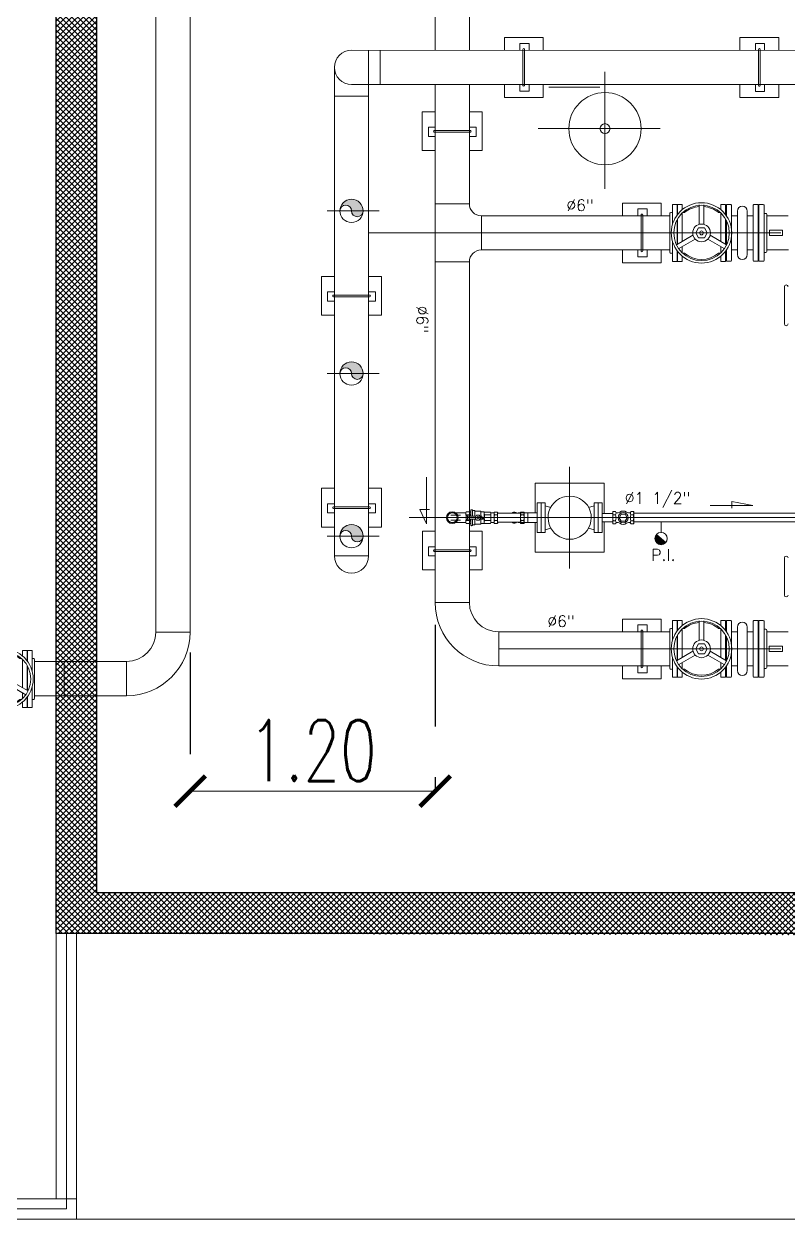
# Model space of a CAD drawing. Header units: millimetres. Extents: x 2828 to 3406, y 849 to 1266.
# Drawn here: x 2991.33 to 2995.09, y 1109.82 to 1115.7 of the extents above; entities that cross this region are included whole.
import ezdxf

# ---------------------------------------------------------------- set-up
doc = ezdxf.new("R2010")
doc.units = ezdxf.units.MM
doc.header["$PDMODE"] = 34
doc.header["$PDSIZE"] = -10
doc.linetypes.add('DASHDOT', pattern=[1, 0.5, -0.25, 0, -0.25])
doc.linetypes.add('DASHED2', pattern=[0.375, 0.25, -0.125])
doc.layers.get('DEFPOINTS').update_dxf_attribs({"lineweight": 5})
for name, color, linetype, lineweight in [('0.05', 64, 'Continuous', 5), ('0.10', 161, 'Continuous', 9), ('0.20', 4, 'Continuous', 15), ('0.30', 1, 'Continuous', 25), ('arq cotas', 152, 'Continuous', 13)]:
    doc.layers.add(name, color=color, linetype=linetype, lineweight=lineweight)
doc.layers.add('sombrado muro nuevo', color=7, linetype='Continuous', lineweight=5, true_color=0x757575)
doc.styles.add('250-cts', font='romans.shx', dxfattribs={"width": 0.7, "height": 0.25})
doc.styles.add('ROMANS', font='romans.shx')
doc.dimstyles.new('250', dxfattribs={"dimtxt": 0.3, "dimasz": 0.15, "dimexe": 0, "dimexo": 0.1, "dimgap": 0.05, "dimtad": 1, "dimzin": 0, "dimdsep": 46, "dimtxsty": '250-cts', "dimblk": 'ARCHTICK', "dimcen": 0.02, "dimclrd": 256, "dimclre": 256, "dimclrt": 256, "dimazin": 0, "dimtfac": 1, "dimtofl": 0, "dimtmove": 1, "dimatfit": 0, "dimldrblk": 'OPEN90', "dimfxl": 1, "dimtolj": 1, "dimtzin": 0, "dimlwd": -1, "dimarcsym": 0})

# ---------------------------------------------------------------- blocks, each defined once
blk = doc.blocks.new('A$C66427A23')
for p, q in [((0.1683, 0), (-0.0003, 0)), ((0.3126, -0.1442), (0.3126, -0.3126))]:
    blk.add_line(p, q)
for radius in [0.3126, 0.1442]:
    blk.add_arc((0.3126, 0), radius, 180, 270)
blk = doc.blocks.new('_ARCHTICK')
at = {"color": 0, "linetype": 'ByBlock', "const_width": 0.15}
blk.add_lwpolyline([(-0.5, -0.5), (0.5, 0.5)], dxfattribs=at)
blk = doc.blocks.new('*D468')
at = {"layer": 'arq cotas', "linetype": 'DASHDOT', "lineweight": -2, "transparency": 16777216}
for p, q in [((2993.356, 1112.7402), (2993.356, 1111.9217)), ((2992.1515, 1112.604), (2992.1515, 1111.9217))]:
    blk.add_line(p, q, dxfattribs=at)
at = {"layer": 'arq cotas', "transparency": 16777216}
blk.add_line((2993.356, 1111.9217), (2992.1515, 1111.9217), dxfattribs=at)
at = {"layer": 'DEFPOINTS', "color": 0, "transparency": 16777216}
for p in [(2993.356, 1112.8402), (2992.1515, 1112.704), (2992.1515, 1111.9217)]:
    blk.add_point(p, dxfattribs=at)
at = {"layer": 'arq cotas', "transparency": 16777216, "xscale": 0.15, "yscale": 0.15, "zscale": 0.15, "rotation": 180}
blk.add_blockref('_ARCHTICK', (2992.1515, 1111.9217), dxfattribs=at)
at = {"layer": 'arq cotas', "transparency": 16777216, "xscale": 0.15, "yscale": 0.15, "zscale": 0.15}
blk.add_blockref('_ARCHTICK', (2993.356, 1111.9217), dxfattribs=at)
at = {"layer": 'arq cotas', "transparency": 16777216, "insert": (2992.7537, 1112.1217), "char_height": 0.3, "attachment_point": 5, "style": '250-cts'}
blk.add_mtext('\\A1;1.20', dxfattribs=at)
blk = doc.blocks.new('_Open90')
at = {"color": 0, "linetype": 'ByBlock', "lineweight": -2}
for p, q in [((-0.5, 0.5), (0, 0)), ((0, 0), (-1, 0)), ((0, 0), (-0.5, -0.5))]:
    blk.add_line(p, q, dxfattribs=at)
blk = doc.blocks.new('A$C366B42EF')
for p, q in [((-0.6398, -1.2226), (-0.8358, -1.4186)), ((-0.6398, -1.2226), (-0.2863, -1.5761)), ((-0.6704, -1.2531), (-0.3168, -1.6067)), ((-0.2862, -1.576), (-0.4823, -1.7721)), ((0.7961, -2.0394), (0.7961, -1.5937)), ((0.9646, -2.0394), (0.9646, -1.5937)), ((0.7961, -1.6857), (0.9646, -1.6857)), ((0.7404, -2.0517), (0.8398, -2.0517)), ((0.7404, -2.074), (0.7404, -2.0517)), ((0.78, -2.0476), (0.78, -2.0435)), ((0.784, -2.0394), (0.8804, -2.0394)), ((0.8804, -2.0394), (0.9767, -2.0394)), ((0.9209, -2.0517), (1.0203, -2.0517)), ((0.9808, -2.0476), (0.9808, -2.0435)), ((1.0203, -2.074), (1.0203, -2.0517)), ((0.7404, -2.074), (0.7936, -2.074)), ((0.7404, -2.0766), (0.79, -2.0766)), ((0.7404, -2.0766), (0.7404, -2.099)), ((0.7404, -2.099), (0.7667, -2.099)), ((0.7704, -2.0753), (0.7704, -2.074)), ((0.7704, -2.0753), (0.7704, -2.0766)), ((0.78, -2.1024), (0.78, -2.1113)), ((0.7832, -2.099), (0.8127, -2.099)), ((0.8499, -2.1634), (0.803, -2.0823)), ((0.8687, -2.1526), (0.8219, -2.0715)), ((0.8234, -2.074), (0.8804, -2.074)), ((0.8249, -2.0766), (0.8804, -2.0766)), ((0.8378, -2.099), (0.8804, -2.099)), ((0.8804, -2.074), (0.944, -2.074)), ((0.8804, -2.0766), (0.9487, -2.0766)), ((0.8804, -2.099), (0.9775, -2.099)), ((0.9672, -2.074), (1.0203, -2.074)), ((0.9707, -2.0766), (1.0203, -2.0766)), ((0.9808, -2.1031), (0.9808, -2.1114)), ((0.9904, -2.0753), (0.9904, -2.074)), ((0.9904, -2.0753), (0.9904, -2.0766)), ((0.9941, -2.099), (1.0203, -2.099)), ((1.0203, -2.0766), (1.0203, -2.099)), ((0.8499, -2.2256), (0.803, -2.3067)), ((0.9225, -2.1836), (1.0177, -2.1836)), ((0.9225, -2.2054), (1.0177, -2.2054)), ((0.7404, -2.29), (0.7667, -2.29)), ((0.7404, -2.3124), (0.7404, -2.29)), ((0.78, -2.2859), (0.78, -2.2777)), ((0.7832, -2.29), (0.8127, -2.29)), ((0.8687, -2.2365), (0.8219, -2.3176)), ((0.8378, -2.29), (0.9775, -2.29)), ((0.9808, -2.2859), (0.9808, -2.2777)), ((0.9941, -2.29), (1.0203, -2.29)), ((1.0203, -2.3124), (1.0203, -2.29)), ((0.7404, -2.3124), (0.79, -2.3124)), ((0.7404, -2.315), (0.7404, -2.3374)), ((0.7404, -2.315), (0.7936, -2.315)), ((0.7404, -2.3374), (0.8398, -2.3374)), ((0.7704, -2.3137), (0.7704, -2.3124)), ((0.7704, -2.3137), (0.7704, -2.315)), ((0.78, -2.3414), (0.78, -2.3455)), ((0.784, -2.3496), (0.8804, -2.3496)), ((0.8234, -2.315), (0.8804, -2.315)), ((0.8249, -2.3124), (0.8804, -2.3124)), ((0.8804, -2.3124), (0.9487, -2.3124)), ((0.8804, -2.315), (0.944, -2.315)), ((0.8804, -2.3496), (0.9767, -2.3496)), ((0.9209, -2.3374), (1.0203, -2.3374)), ((0.9672, -2.315), (1.0203, -2.315)), ((0.9707, -2.3124), (1.0203, -2.3124)), ((0.9808, -2.3414), (0.9808, -2.3455)), ((0.9904, -2.3137), (0.9904, -2.3124)), ((0.9904, -2.3137), (0.9904, -2.315)), ((1.0203, -2.315), (1.0203, -2.3374)), ((0.7983, -2.4944), (0.9668, -2.4944))]:
    blk.add_line(p, q)
at = {"linetype": 'DASHED2'}
for p, q in [((0.6304, -1.8437), (0.6304, -1.3437)), ((0.6304, -1.3437), (1.1304, -1.3437)), ((1.1304, -1.8437), (1.1304, -1.3437)), ((0.6304, -1.8437), (0.7961, -1.8437)), ((0.9646, -1.8437), (1.1304, -1.8437))]:
    blk.add_line(p, q, dxfattribs=at)
blk.add_lwpolyline([(0.8558, -2.1803), (0.8804, -2.1662), (0.9049, -2.1803), (0.9049, -2.2087), (0.8804, -2.2229), (0.8558, -2.2087)], close=True)
for centre, radius in [((0.8805, -0.0563), 1.9), ((0.8805, -0.0563), 1.85), ((-0.2743, -1.0235), 0.2774), ((0.8804, -2.1945), 0.00966)]:
    blk.add_circle(centre, radius)
for centre, radius, start, end in [((-0.6591, -1.5954), 0.25, 135, 315), ((0.8804, -1.5937), 0.0842, 0, 180), ((0.8804, -2.1945), 0.1485, 90, 270), ((0.7759, -2.0476), 0.00408, 270, 0), ((0.784, -2.0435), 0.00408, 90, 180), ((0.8804, -2.1945), 0.1485, 270, 90), ((0.9767, -2.0435), 0.00408, 0, 90), ((0.9848, -2.0476), 0.00408, 180, 270), ((0.8804, -2.1945), 0.1363, 90, 270), ((0.8804, -2.1945), 0.1303, 140.28858, 219.71142), ((0.8804, -2.1945), 0.1363, 270, 90), ((0.8804, -2.1945), 0.1303, 4.78722, 39.71142), ((0.9848, -2.1031), 0.00408, 171.24162, 180), ((0.8804, -2.1945), 0.0435, 90, 270), ((0.8804, -2.1945), 0.0435, 270, 90), ((0.8804, -2.1945), 0.1303, 320.28858, 355.21278), ((0.7759, -2.2859), 0.00408, 351.24162, 0), ((0.9848, -2.2859), 0.00408, 180, 188.75838), ((0.7759, -2.3414), 0.00408, 0, 90), ((0.784, -2.3455), 0.00408, 180, 270), ((0.9767, -2.3455), 0.00408, 270, 0), ((0.9848, -2.3414), 0.00408, 90, 180)]:
    blk.add_arc(centre, radius, start, end)

msp = doc.modelspace()

# ---------------------------------------------------------------- hatches: boundary and pattern name
at = {"layer": '0.10'}
h = msp.add_hatch(color=256, dxfattribs=at)
h.paths.add_polyline_path([(2992.9449, 1114.7761, 1), (2992.8878, 1114.7761, -0.414214), (2992.9449, 1114.8332, -0.414214), (2993.0021, 1114.7761)])
h.paths.add_polyline_path([(2992.9449, 1114.7761), (2993.0021, 1114.7761, -1)])
h = msp.add_hatch(color=256, dxfattribs=at)
h.paths.add_polyline_path([(2992.9449, 1113.9761, 1), (2992.8878, 1113.9761, -0.414214), (2992.9449, 1114.0332, -0.414214), (2993.0021, 1113.9761)])
h.paths.add_polyline_path([(2992.9449, 1113.9761), (2993.0021, 1113.9761, -1)])
h = msp.add_hatch(color=256, dxfattribs=at)
h.paths.add_polyline_path([(2992.9449, 1113.1761, 1), (2992.8878, 1113.1761, -0.414214), (2992.9449, 1113.2332, -0.414214), (2993.0021, 1113.1761)])
h.paths.add_polyline_path([(2992.9449, 1113.1761), (2993.0021, 1113.1761, -1)])
msp.add_hatch(color=256, dxfattribs=at).paths.add_polyline_path([(2994.4893, 1113.1444), (2994.4437, 1113.1844, 1.006747)])
at = {"layer": 'sombrado muro nuevo'}
h = msp.add_hatch(dxfattribs=at)
h.set_pattern_fill('_USER', color=256, scale=0.02, angle=45, style=0, double=1, pattern_type=0)
h.set_pattern_definition([(45, (0, 0), (-0.01414213562, 0.01414213562), []), (135, (0, 0), (-0.01414213562, -0.01414213562), [])])
h.paths.add_polyline_path([(2993.1581, 1121.7119), (2991.4937, 1121.7119), (2991.4937, 1111.2219), (2997.3438, 1111.2119), (2997.3438, 1115.5326), (2997.1438, 1115.5326), (2997.1438, 1111.4219), (2991.6937, 1111.4219), (2991.6937, 1121.5119), (2993.1581, 1121.5119)])

# ---------------------------------------------------------------- linework, layer by layer
at = {"layer": '0.05'}
for points in [[(2991.5937, 1123.0335), (2998.8438, 1123.0335), (2998.8438, 1109.8169), (2991.5937, 1109.8169)], [(2986.6937, 1109.8169), (2991.5937, 1109.8169), (2991.5937, 1109.9169), (2986.6937, 1109.9169), (2986.6937, 1109.8169)]]:
    msp.add_lwpolyline(points, dxfattribs=at)
msp.add_lwpolyline([(2991.5937, 1109.9169), (2991.4937, 1109.9169), (2991.4937, 1111.2219), (2991.5937, 1111.2219)], close=True, dxfattribs=at)
at = {"layer": '0.10'}
for p, q in [((2991.9832, 1120.1431), (2991.9832, 1112.704)), ((2992.1517, 1120.1431), (2992.1517, 1112.704)), ((2993.3558, 1116.195), (2993.3557, 1115.566)), ((2993.5244, 1116.195), (2993.5244, 1115.566)), ((2992.9449, 1115.5661), (2995.1462, 1115.5659)), ((2993.0291, 1115.5659), (2993.0291, 1113.0789)), ((2993.0859, 1115.5661), (2993.0859, 1115.3978)), ((2993.7725, 1115.5657), (2993.7725, 1115.5996)), ((2993.8175, 1115.5996), (2993.7725, 1115.5996)), ((2993.7877, 1115.3933), (2993.7877, 1115.5706)), ((2993.7957, 1115.3933), (2993.7957, 1115.5706)), ((2993.8175, 1115.5657), (2993.8175, 1115.5996)), ((2994.9306, 1115.5654), (2994.9306, 1115.5993)), ((2994.9756, 1115.5993), (2994.9306, 1115.5993)), ((2994.9458, 1115.393), (2994.9458, 1115.5703)), ((2994.9538, 1115.393), (2994.9538, 1115.5703)), ((2994.9756, 1115.5654), (2994.9756, 1115.5993)), ((2992.8608, 1115.4819), (2992.8607, 1113.0789)), ((2994.1909, 1115.4601), (2994.1909, 1114.8853)), ((2992.9449, 1115.3978), (2995.1462, 1115.3978)), ((2993.3559, 1114.7609), (2993.3559, 1115.3975)), ((2993.5244, 1115.3975), (2993.5244, 1114.8109)), ((2993.7725, 1115.3643), (2993.7725, 1115.3975)), ((2993.8175, 1115.3643), (2993.8175, 1115.3975)), ((2993.9155, 1115.3851), (2994.165, 1115.3851)), ((2994.9306, 1115.364), (2994.9306, 1115.3972)), ((2994.9756, 1115.364), (2994.9756, 1115.3972)), ((2992.8608, 1115.341), (2993.0291, 1115.341)), ((2993.8175, 1115.3643), (2993.7725, 1115.3643)), ((2994.9756, 1115.364), (2994.9306, 1115.364)), ((2993.3227, 1115.1872), (2993.3559, 1115.1872)), ((2993.3227, 1115.1422), (2993.3227, 1115.1872)), ((2993.3227, 1115.1422), (2993.3559, 1115.1422)), ((2993.3517, 1115.172), (2993.5291, 1115.172)), ((2993.3517, 1115.164), (2993.5291, 1115.164)), ((2993.5242, 1115.1872), (2993.558, 1115.1872)), ((2993.5242, 1115.1422), (2993.558, 1115.1422)), ((2993.558, 1115.1422), (2993.558, 1115.1872)), ((2993.8617, 1115.1806), (2994.4618, 1115.1806)), ((2993.5244, 1114.8109), (2993.3559, 1114.8109)), ((2993.3561, 1114.5251), (2993.3561, 1114.8109)), ((2994.353, 1114.7517), (2994.353, 1114.7856)), ((2994.398, 1114.7856), (2994.353, 1114.7856)), ((2994.398, 1114.7517), (2994.398, 1114.7856)), ((2994.5449, 1114.8079), (2994.5225, 1114.8079)), ((2994.5225, 1114.7085), (2994.5225, 1114.8079)), ((2994.5449, 1114.7547), (2994.5449, 1114.8079)), ((2994.5475, 1114.7582), (2994.5475, 1114.8079)), ((2994.5475, 1114.8079), (2994.5699, 1114.8079)), ((2994.5699, 1114.7816), (2994.5699, 1114.8079)), ((2994.6545, 1114.7101), (2994.6545, 1114.8053)), ((2994.6762, 1114.7101), (2994.6762, 1114.8053)), ((2994.7609, 1114.7816), (2994.7609, 1114.8079)), ((2994.7832, 1114.8079), (2994.7609, 1114.8079)), ((2994.7832, 1114.7582), (2994.7832, 1114.8079)), ((2994.7875, 1114.8076), (2994.8089, 1114.8076)), ((2994.7875, 1114.7525), (2994.7875, 1114.8076)), ((2994.8129, 1114.5322), (2994.8129, 1114.8036)), ((2994.9191, 1114.5322), (2994.9191, 1114.8036)), ((2994.9445, 1114.8076), (2994.9231, 1114.8076)), ((2994.9445, 1114.5282), (2994.9445, 1114.8076)), ((2994.9477, 1114.8076), (2994.9691, 1114.8076)), ((2994.9477, 1114.5282), (2994.9477, 1114.8076)), ((2994.9731, 1114.5322), (2994.9731, 1114.8036)), ((2992.8251, 1114.7761), (2993.0812, 1114.7761)), ((2993.5831, 1114.7521), (2993.5831, 1114.5838)), ((2994.5103, 1114.7521), (2993.5831, 1114.7521)), ((2994.3682, 1114.5793), (2994.3682, 1114.7566)), ((2994.3762, 1114.5793), (2994.3762, 1114.7566)), ((2994.5103, 1114.6679), (2994.5103, 1114.7643)), ((2994.5184, 1114.7683), (2994.5143, 1114.7683)), ((2994.5462, 1114.7779), (2994.5449, 1114.7779)), ((2994.5449, 1114.6679), (2994.5449, 1114.7316)), ((2994.5462, 1114.7779), (2994.5475, 1114.7779)), ((2994.5475, 1114.6679), (2994.5475, 1114.7363)), ((2994.5699, 1114.6254), (2994.5699, 1114.7651)), ((2994.5739, 1114.7683), (2994.5822, 1114.7683)), ((2994.7568, 1114.7683), (2994.7484, 1114.7683)), ((2994.7609, 1114.6679), (2994.7609, 1114.7651)), ((2994.7832, 1114.6679), (2994.7832, 1114.7363)), ((2994.7859, 1114.7547), (2994.7859, 1114.7759)), ((2994.7859, 1114.7759), (2994.7875, 1114.7759)), ((2994.7859, 1114.7547), (2994.7859, 1114.7759)), ((2994.7859, 1114.6679), (2994.7859, 1114.7316)), ((2994.7859, 1114.6043), (2994.7859, 1114.7316)), ((2994.7859, 1114.6043), (2994.7859, 1114.7316)), ((2994.7875, 1114.6075), (2994.7875, 1114.7284)), ((2994.8129, 1114.7517), (2994.8419, 1114.7517)), ((2994.8129, 1114.7517), (2994.8419, 1114.7517)), ((2994.8419, 1114.5611), (2994.8419, 1114.7751)), ((2994.8901, 1114.5611), (2994.8901, 1114.7751)), ((2994.9191, 1114.7517), (2994.8901, 1114.7517)), ((2994.9461, 1114.7759), (2994.9445, 1114.7759)), ((2994.9461, 1114.56), (2994.9461, 1114.7759)), ((2994.9461, 1114.56), (2994.9461, 1114.7759)), ((2994.9461, 1114.7759), (2994.9477, 1114.7759)), ((2994.9731, 1114.764), (2994.9808, 1114.764)), ((2994.9858, 1114.5769), (2994.9858, 1114.759)), ((2995.0921, 1114.7521), (2994.9858, 1114.7521)), ((2995.0552, 1114.6679), (2993.0271, 1114.6679)), ((2994.5103, 1114.5716), (2994.5103, 1114.6679)), ((2994.5449, 1114.6109), (2994.5449, 1114.6679)), ((2994.5475, 1114.6124), (2994.5475, 1114.6679)), ((2994.7609, 1114.6254), (2994.7609, 1114.6679)), ((2994.7832, 1114.6124), (2994.7832, 1114.6679)), ((2994.7859, 1114.6109), (2994.7859, 1114.6679)), ((2995.0639, 1114.6813), (2994.9991, 1114.6813)), ((2994.9991, 1114.6813), (2994.9991, 1114.6554)), ((2995.0639, 1114.6554), (2995.0639, 1114.6813)), ((2994.5225, 1114.528), (2994.5225, 1114.6274)), ((2994.6234, 1114.6563), (2994.5423, 1114.6094)), ((2994.6343, 1114.6374), (2994.5532, 1114.5906)), ((2994.6964, 1114.6374), (2994.7775, 1114.5906)), ((2994.7073, 1114.6563), (2994.7884, 1114.6094)), ((2994.9991, 1114.6554), (2995.0639, 1114.6554)), ((2993.5831, 1114.5838), (2994.5103, 1114.5838)), ((2994.353, 1114.5503), (2994.353, 1114.5835)), ((2994.398, 1114.5503), (2994.353, 1114.5503)), ((2994.398, 1114.5503), (2994.398, 1114.5835)), ((2994.5184, 1114.5675), (2994.5143, 1114.5675)), ((2994.5449, 1114.528), (2994.5449, 1114.5811)), ((2994.5462, 1114.5579), (2994.5449, 1114.5579)), ((2994.5462, 1114.5579), (2994.5475, 1114.5579)), ((2994.5475, 1114.528), (2994.5475, 1114.5776)), ((2994.5699, 1114.5708), (2994.5699, 1114.6002)), ((2994.5699, 1114.528), (2994.5699, 1114.5542)), ((2994.5739, 1114.5675), (2994.5822, 1114.5675)), ((2994.7575, 1114.5675), (2994.7485, 1114.5675)), ((2994.7609, 1114.5708), (2994.7609, 1114.6002)), ((2994.7609, 1114.528), (2994.7609, 1114.5542)), ((2994.7832, 1114.528), (2994.7832, 1114.5776)), ((2994.7845, 1114.5579), (2994.7832, 1114.5579)), ((2994.7845, 1114.5579), (2994.7859, 1114.5579)), ((2994.7859, 1114.56), (2994.7859, 1114.5811)), ((2994.7859, 1114.56), (2994.7859, 1114.5811)), ((2994.7859, 1114.56), (2994.7875, 1114.56)), ((2994.7875, 1114.5282), (2994.7875, 1114.5834)), ((2994.8129, 1114.5842), (2994.8419, 1114.5842)), ((2994.8129, 1114.5842), (2994.8419, 1114.5842)), ((2994.9191, 1114.5842), (2994.8901, 1114.5842)), ((2994.9461, 1114.56), (2994.9445, 1114.56)), ((2994.9461, 1114.56), (2994.9477, 1114.56)), ((2994.9731, 1114.5719), (2994.9808, 1114.5719)), ((2994.9858, 1114.5838), (2995.0924, 1114.5838)), ((2993.3561, 1112.8426), (2993.3561, 1114.5251)), ((2993.5243, 1114.5251), (2993.3561, 1114.5251)), ((2993.5243, 1114.5251), (2993.5243, 1112.8502)), ((2994.5449, 1114.528), (2994.5225, 1114.528)), ((2994.5475, 1114.528), (2994.5699, 1114.528)), ((2994.7832, 1114.528), (2994.7609, 1114.528)), ((2994.7875, 1114.5282), (2994.8089, 1114.5282)), ((2994.9445, 1114.5282), (2994.9231, 1114.5282)), ((2994.9477, 1114.5282), (2994.9691, 1114.5282)), ((2992.8275, 1114.3773), (2992.8607, 1114.3773)), ((2992.8275, 1114.3323), (2992.8275, 1114.3773)), ((2993.029, 1114.3773), (2993.0628, 1114.3773)), ((2993.0628, 1114.3323), (2993.0628, 1114.3773)), ((2995.0729, 1114.4035), (2995.0729, 1114.2205)), ((2992.8275, 1114.3323), (2992.8607, 1114.3323)), ((2992.8565, 1114.3621), (2993.0339, 1114.3621)), ((2992.8565, 1114.3541), (2993.0339, 1114.3541)), ((2993.029, 1114.3323), (2993.0628, 1114.3323)), ((2992.8251, 1113.9761), (2993.0812, 1113.9761)), ((2994.0172, 1113.5173, 0.0003), (2994.0172, 1113.0167, 0.0003)), ((2993.3143, 1113.4669), (2993.3143, 1113.2371)), ((2993.8472, 1113.437, 0.0003), (2994.1872, 1113.437, 0.0003)), ((2993.8472, 1113.437, 0.0003), (2993.8472, 1113.3592, 0.0003)), ((2994.1872, 1113.437, 0.0003), (2994.1872, 1113.3519, 0.0003)), ((2992.8275, 1113.3353), (2992.8607, 1113.3353)), ((2992.8275, 1113.2903), (2992.8275, 1113.3353)), ((2992.8565, 1113.3201), (2993.0339, 1113.3201)), ((2993.029, 1113.3353), (2993.0628, 1113.3353)), ((2993.0628, 1113.2903), (2993.0628, 1113.3353)), ((2993.8472, 1113.3592, 0.0003), (2993.8472, 1113.2912, 0.0003)), ((2993.858, 1113.1938, 0.0003), (2993.858, 1113.3402, 0.0003)), ((2993.858, 1113.3402, 0.0003), (2993.8772, 1113.3402, 0.0003)), ((2993.8772, 1113.1938, 0.0003), (2993.8772, 1113.3402, 0.0003)), ((2993.8772, 1113.1938, 0.0003), (2993.8772, 1113.3402, 0.0003)), ((2993.8772, 1113.3402, 0.0003), (2993.8963, 1113.3402, 0.0003)), ((2993.8963, 1113.1938, 0.0003), (2993.8963, 1113.3402, 0.0003)), ((2993.8963, 1113.3259, 0.0003), (2993.9239, 1113.3179, 0.0003)), ((2994.138, 1113.3259, 0.0003), (2994.1104, 1113.3179, 0.0003)), ((2994.138, 1113.1938, 0.0003), (2994.138, 1113.3402, 0.0003)), ((2994.1572, 1113.3402, 0.0003), (2994.138, 1113.3402, 0.0003)), ((2994.1572, 1113.1938, 0.0003), (2994.1572, 1113.3402, 0.0003)), ((2994.1572, 1113.1938, 0.0003), (2994.1572, 1113.3402, 0.0003)), ((2994.1763, 1113.3402, 0.0003), (2994.1572, 1113.3402, 0.0003)), ((2994.1763, 1113.1938, 0.0003), (2994.1763, 1113.3402, 0.0003)), ((2994.1872, 1113.3519, 0.0003), (2994.1872, 1113.2881, 0.0003)), ((2994.708, 1113.3264, 0.0003), (2994.9178, 1113.3264, 0.0003)), ((2994.9178, 1113.3264, 0.0003), (2994.8149, 1113.347, 0.0003)), ((2994.8149, 1113.347, 0.0003), (2994.8149, 1113.3141, 0.0003)), ((2992.8275, 1113.2903), (2992.8607, 1113.2903)), ((2992.8565, 1113.3121), (2993.0339, 1113.3121)), ((2993.029, 1113.2903), (2993.0628, 1113.2903)), ((2993.2276, 1113.2679), (2995.5065, 1113.2679)), ((2993.3143, 1113.2371), (2993.2814, 1113.3075)), ((2993.2814, 1113.3075), (2993.3284, 1113.3075)), ((2993.4334, 1113.2912, 0.0003), (2993.5062, 1113.2912, 0.0003)), ((2993.4801, 1113.2787, 0.0003), (2993.4334, 1113.2787, 0.0003)), ((2993.5062, 1113.2792, 0.0003), (2993.5062, 1113.2883, 0.0003)), ((2993.5062, 1113.2458, 0.0003), (2993.5062, 1113.2549, 0.0003)), ((2993.5285, 1113.2808, 0.0003), (2993.5087, 1113.2808, 0.0003)), ((2993.5088, 1113.296, 0.0003), (2993.531, 1113.296, 0.0003)), ((2993.5149, 1113.2751, 0.0003), (2993.5088, 1113.2792, 0.0003)), ((2993.5149, 1113.259, 0.0003), (2993.5088, 1113.2549, 0.0003)), ((2993.5089, 1113.2574, 0.0003), (2993.5089, 1113.2766, 0.0003)), ((2993.5573, 1113.2751, 0.0003), (2993.5149, 1113.2751, 0.0003)), ((2993.5149, 1113.259, 0.0003), (2993.5149, 1113.2751, 0.0003)), ((2993.5573, 1113.259, 0.0003), (2993.5149, 1113.259, 0.0003)), ((2993.531, 1113.2751, 0.0003), (2993.531, 1113.3012, 0.0003)), ((2993.531, 1113.2751, 0.0003), (2993.531, 1113.2883, 0.0003)), ((2993.531, 1113.2458, 0.0003), (2993.531, 1113.259, 0.0003)), ((2993.531, 1113.259, 0.0003), (2993.531, 1113.2329, 0.0003)), ((2993.5455, 1113.302, 0.0003), (2993.5391, 1113.302, 0.0003)), ((2993.5398, 1113.302, 0.0003), (2993.5398, 1113.2751, 0.0003)), ((2993.5398, 1113.2321, 0.0003), (2993.5398, 1113.259, 0.0003)), ((2993.5517, 1113.302, 0.0003), (2993.5455, 1113.302, 0.0003)), ((2993.5517, 1113.2751, 0.0003), (2993.5517, 1113.302, 0.0003)), ((2993.5807, 1113.2995, 0.0003), (2993.5517, 1113.2995, 0.0003)), ((2993.5517, 1113.259, 0.0003), (2993.5517, 1113.2321, 0.0003)), ((2993.5851, 1113.2751, 0.0003), (2993.5754, 1113.2751, 0.0003)), ((2993.5915, 1113.259, 0.0003), (2993.5754, 1113.259, 0.0003)), ((2993.5807, 1113.2751, 0.0003), (2993.5807, 1113.2995, 0.0003)), ((2993.5869, 1113.2959, 0.0003), (2993.5807, 1113.2959, 0.0003)), ((2993.5807, 1113.2345, 0.0003), (2993.5807, 1113.259, 0.0003)), ((2993.5851, 1113.2751, 0.0003), (2993.5851, 1113.265, 0.0003)), ((2993.5915, 1113.265, 0.0003), (2993.5851, 1113.265, 0.0003)), ((2993.5869, 1113.2959, 0.0003), (2993.5973, 1113.2959, 0.0003)), ((2993.5915, 1113.259, 0.0003), (2993.5915, 1113.265, 0.0003)), ((2993.5973, 1113.267, 0.0003), (2993.5973, 1113.2959, 0.0003)), ((2993.5973, 1113.2458, 0.0003), (2993.5973, 1113.2883, 0.0003)), ((2993.5973, 1113.267, 0.0003), (2993.5973, 1113.2382, 0.0003)), ((2993.5974, 1113.295, 0.0003), (2993.6285, 1113.295, 0.0003)), ((2993.6281, 1113.2814, 0.0003), (2993.5996, 1113.2814, 0.0003)), ((2993.6301, 1113.2912, 0.0003), (2993.6458, 1113.2912, 0.0003)), ((2993.6304, 1113.267, 0.0003), (2993.6304, 1113.2888, 0.0003)), ((2993.6304, 1113.2458, 0.0003), (2993.6304, 1113.2883, 0.0003)), ((2993.6304, 1113.267, 0.0003), (2993.6304, 1113.2455, 0.0003)), ((2993.6458, 1113.267, 0.0003), (2993.6458, 1113.295, 0.0003)), ((2993.6632, 1113.295, 0.0003), (2993.6458, 1113.295, 0.0003)), ((2993.6458, 1113.2906, 0.0003), (2993.6459, 1113.2894, 0.0003)), ((2993.6459, 1113.2726, 0.0003), (2993.6458, 1113.2715, 0.0003)), ((2993.6458, 1113.267, 0.0003), (2993.6458, 1113.2445, 0.0003)), ((2993.6458, 1113.2626, 0.0003), (2993.6459, 1113.2615, 0.0003)), ((2993.6459, 1113.2894, 0.0003), (2993.6467, 1113.286, 0.0003)), ((2993.6467, 1113.2761, 0.0003), (2993.6459, 1113.2726, 0.0003)), ((2993.6459, 1113.2615, 0.0003), (2993.6467, 1113.258, 0.0003)), ((2993.6467, 1113.286, 0.0003), (2993.6478, 1113.2829, 0.0003)), ((2993.6478, 1113.2791, 0.0003), (2993.6467, 1113.2761, 0.0003)), ((2993.6467, 1113.258, 0.0003), (2993.6478, 1113.255, 0.0003)), ((2993.6478, 1113.2829, 0.0003), (2993.6489, 1113.281, 0.0003)), ((2993.6489, 1113.281, 0.0003), (2993.6478, 1113.2791, 0.0003)), ((2993.6478, 1113.255, 0.0003), (2993.6489, 1113.253, 0.0003)), ((2993.6601, 1113.281, 0.0003), (2993.6489, 1113.281, 0.0003)), ((2993.6601, 1113.281, 0.0003), (2993.6612, 1113.2829, 0.0003)), ((2993.6612, 1113.2791, 0.0003), (2993.6601, 1113.281, 0.0003)), ((2993.6601, 1113.253, 0.0003), (2993.6612, 1113.255, 0.0003)), ((2993.6612, 1113.2829, 0.0003), (2993.6623, 1113.286, 0.0003)), ((2993.6623, 1113.2761, 0.0003), (2993.6612, 1113.2791, 0.0003)), ((2993.6612, 1113.255, 0.0003), (2993.6623, 1113.258, 0.0003)), ((2993.6623, 1113.286, 0.0003), (2993.6632, 1113.29, 0.0003)), ((2993.6623, 1113.2761, 0.0003), (2993.6632, 1113.2721, 0.0003)), ((2993.6623, 1113.258, 0.0003), (2993.6631, 1113.2615, 0.0003)), ((2993.6632, 1113.2391, 0.0003), (2993.6632, 1113.295, 0.0003)), ((2993.6632, 1113.2932, 0.0003), (2993.6632, 1113.295, 0.0003)), ((2993.6664, 1113.2896, 0.0003), (2993.7728, 1113.2896, 0.0003)), ((2993.6844, 1113.2896, 0.0003), (2993.6894, 1113.2896, 0.0003)), ((2993.7481, 1113.2938, 0.0003), (2993.7416, 1113.2938, 0.0003)), ((2993.7648, 1113.2912, 0.0003), (2993.858, 1113.2912, 0.0003)), ((2993.776, 1113.2391, 0.0003), (2993.776, 1113.295, 0.0003)), ((2993.776, 1113.2932, 0.0003), (2993.776, 1113.295, 0.0003)), ((2993.776, 1113.295, 0.0003), (2993.7934, 1113.295, 0.0003)), ((2993.7769, 1113.286, 0.0003), (2993.776, 1113.29, 0.0003)), ((2993.7769, 1113.2761, 0.0003), (2993.776, 1113.2721, 0.0003)), ((2993.7769, 1113.258, 0.0003), (2993.7762, 1113.2615, 0.0003)), ((2993.778, 1113.2829, 0.0003), (2993.7769, 1113.286, 0.0003)), ((2993.7769, 1113.2761, 0.0003), (2993.778, 1113.2791, 0.0003)), ((2993.778, 1113.255, 0.0003), (2993.7769, 1113.258, 0.0003)), ((2993.7791, 1113.281, 0.0003), (2993.778, 1113.2829, 0.0003)), ((2993.778, 1113.2791, 0.0003), (2993.7791, 1113.281, 0.0003)), ((2993.7791, 1113.253, 0.0003), (2993.778, 1113.255, 0.0003)), ((2993.7791, 1113.281, 0.0003), (2993.7904, 1113.281, 0.0003)), ((2993.7914, 1113.2829, 0.0003), (2993.7904, 1113.281, 0.0003)), ((2993.7904, 1113.281, 0.0003), (2993.7914, 1113.2791, 0.0003)), ((2993.7914, 1113.255, 0.0003), (2993.7904, 1113.253, 0.0003)), ((2993.7925, 1113.286, 0.0003), (2993.7914, 1113.2829, 0.0003)), ((2993.7914, 1113.2791, 0.0003), (2993.7925, 1113.2761, 0.0003)), ((2993.7925, 1113.258, 0.0003), (2993.7914, 1113.255, 0.0003)), ((2993.7933, 1113.2894, 0.0003), (2993.7925, 1113.286, 0.0003)), ((2993.7925, 1113.2761, 0.0003), (2993.7933, 1113.2726, 0.0003)), ((2993.7933, 1113.2615, 0.0003), (2993.7925, 1113.258, 0.0003)), ((2993.7934, 1113.2906, 0.0003), (2993.7933, 1113.2894, 0.0003)), ((2993.7933, 1113.2726, 0.0003), (2993.7934, 1113.2715, 0.0003)), ((2993.7934, 1113.2626, 0.0003), (2993.7933, 1113.2615, 0.0003)), ((2993.7934, 1113.267, 0.0003), (2993.7934, 1113.295, 0.0003)), ((2993.7934, 1113.267, 0.0003), (2993.7934, 1113.2445, 0.0003)), ((2993.8121, 1113.2438, 0.0003), (2993.8121, 1113.2912, 0.0003)), ((2994.2291, 1113.2881, 0.0003), (2994.1763, 1113.2881, 0.0003)), ((2994.2418, 1113.2967, 0.0003), (2994.2291, 1113.2967, 0.0003)), ((2994.2291, 1113.267, 0.0003), (2994.2291, 1113.2967, 0.0003)), ((2994.2291, 1113.2669, 0.0003), (2994.2291, 1113.2374, 0.0003)), ((2994.2314, 1113.2818, 0.0003), (2994.2428, 1113.2818, 0.0003)), ((2994.2549, 1113.291, 0.0003), (2994.248, 1113.291, 0.0003)), ((2994.3131, 1113.291, 0.0003), (2994.3061, 1113.291, 0.0003)), ((2994.3296, 1113.2818, 0.0003), (2994.3182, 1113.2818, 0.0003)), ((2994.3192, 1113.2967, 0.0003), (2994.3319, 1113.2967, 0.0003)), ((2994.3319, 1113.267, 0.0003), (2994.3319, 1113.2967, 0.0003)), ((2994.3319, 1113.267, 0.0003), (2994.3319, 1113.2374, 0.0003)), ((2995.2882, 1113.2899, 0.0003), (2994.332, 1113.2899, 0.0003)), ((2993.4801, 1113.2544, 0.0003), (2993.4334, 1113.2544, 0.0003)), ((2993.4334, 1113.2429, 0.0003), (2993.5062, 1113.2429, 0.0003)), ((2993.5289, 1113.2533, 0.0003), (2993.5083, 1113.2533, 0.0003)), ((2993.5088, 1113.2381, 0.0003), (2993.531, 1113.2381, 0.0003)), ((2993.5391, 1113.2321, 0.0003), (2993.5517, 1113.2321, 0.0003)), ((2993.5807, 1113.2345, 0.0003), (2993.5517, 1113.2345, 0.0003)), ((2993.5973, 1113.2382, 0.0003), (2993.5807, 1113.2382, 0.0003)), ((2993.5902, 1113.2427, 0.0003), (2993.5902, 1113.2427, 0.0003)), ((2993.5974, 1113.2391, 0.0003), (2993.6285, 1113.2391, 0.0003)), ((2993.6281, 1113.2527, 0.0003), (2993.5996, 1113.2527, 0.0003)), ((2993.6301, 1113.2429, 0.0003), (2993.6458, 1113.2429, 0.0003)), ((2993.6459, 1113.2446, 0.0003), (2993.6458, 1113.2435, 0.0003)), ((2993.6458, 1113.2445, 0.0003), (2993.6458, 1113.2391, 0.0003)), ((2993.6458, 1113.2391, 0.0003), (2993.6632, 1113.2391, 0.0003)), ((2993.6467, 1113.2481, 0.0003), (2993.6459, 1113.2446, 0.0003)), ((2993.6478, 1113.2511, 0.0003), (2993.6467, 1113.2481, 0.0003)), ((2993.6489, 1113.253, 0.0003), (2993.6478, 1113.2511, 0.0003)), ((2993.6601, 1113.253, 0.0003), (2993.6489, 1113.253, 0.0003)), ((2993.6612, 1113.2511, 0.0003), (2993.6601, 1113.253, 0.0003)), ((2993.6623, 1113.2481, 0.0003), (2993.6612, 1113.2511, 0.0003)), ((2993.6623, 1113.2481, 0.0003), (2993.6632, 1113.2441, 0.0003)), ((2993.6632, 1113.2409, 0.0003), (2993.6632, 1113.2391, 0.0003)), ((2993.666, 1113.2445, 0.0003), (2993.7724, 1113.2445, 0.0003)), ((2993.6731, 1113.2445, 0.0003), (2993.6664, 1113.2445, 0.0003)), ((2993.7481, 1113.2403, 0.0003), (2993.7416, 1113.2403, 0.0003)), ((2993.7728, 1113.2445, 0.0003), (2993.7629, 1113.2445, 0.0003)), ((2993.7648, 1113.2438, 0.0003), (2993.8581, 1113.2439, 0.0003)), ((2993.7769, 1113.2481, 0.0003), (2993.776, 1113.2441, 0.0003)), ((2993.776, 1113.2409, 0.0003), (2993.776, 1113.2391, 0.0003)), ((2993.7934, 1113.2391, 0.0003), (2993.776, 1113.2391, 0.0003)), ((2993.7769, 1113.2481, 0.0003), (2993.778, 1113.2511, 0.0003)), ((2993.778, 1113.2511, 0.0003), (2993.7791, 1113.253, 0.0003)), ((2993.7791, 1113.253, 0.0003), (2993.7904, 1113.253, 0.0003)), ((2993.7904, 1113.253, 0.0003), (2993.7914, 1113.2511, 0.0003)), ((2993.7914, 1113.2511, 0.0003), (2993.7925, 1113.2481, 0.0003)), ((2993.7925, 1113.2481, 0.0003), (2993.7933, 1113.2446, 0.0003)), ((2993.7933, 1113.2446, 0.0003), (2993.7934, 1113.2435, 0.0003)), ((2993.7934, 1113.2445, 0.0003), (2993.7934, 1113.2391, 0.0003)), ((2993.8472, 1113.2429, 0.0003), (2993.8472, 1113.097, 0.0003)), ((2993.8963, 1113.2081, 0.0003), (2993.9239, 1113.2162, 0.0003)), ((2994.138, 1113.2081, 0.0003), (2994.1104, 1113.2162, 0.0003)), ((2994.2291, 1113.2459, 0.0003), (2994.1763, 1113.2459, 0.0003)), ((2994.1872, 1113.2459, 0.0003), (2994.1872, 1113.097, 0.0003)), ((2994.2418, 1113.2374, 0.0003), (2994.2291, 1113.2374, 0.0003)), ((2994.2314, 1113.2522, 0.0003), (2994.2428, 1113.2522, 0.0003)), ((2994.2549, 1113.243, 0.0003), (2994.248, 1113.243, 0.0003)), ((2994.3131, 1113.243, 0.0003), (2994.3061, 1113.243, 0.0003)), ((2994.3296, 1113.2522, 0.0003), (2994.3182, 1113.2522, 0.0003)), ((2994.3192, 1113.2374, 0.0003), (2994.3319, 1113.2374, 0.0003)), ((2995.2882, 1113.2459, 0.0003), (2994.3319, 1113.2459, 0.0003)), ((2994.4663, 1113.2459, 0.0003), (2994.4664, 1113.1946, 0.0003)), ((2992.8251, 1113.1761), (2993.0812, 1113.1761)), ((2993.858, 1113.1938, 0.0003), (2993.8772, 1113.1938, 0.0003)), ((2993.8772, 1113.1938, 0.0003), (2993.8963, 1113.1938, 0.0003)), ((2994.1572, 1113.1938, 0.0003), (2994.138, 1113.1938, 0.0003)), ((2994.1763, 1113.1938, 0.0003), (2994.1572, 1113.1938, 0.0003)), ((2994.4437, 1113.1844, 0.0003), (2994.4893, 1113.1444, 0.0003)), ((2993.0291, 1113.0789), (2992.8607, 1113.0789)), ((2993.3229, 1113.1244), (2993.3561, 1113.1244)), ((2993.3229, 1113.0794), (2993.3229, 1113.1244)), ((2993.3229, 1113.0794), (2993.3561, 1113.0794)), ((2993.3519, 1113.1092), (2993.5292, 1113.1092)), ((2993.3519, 1113.1012), (2993.5292, 1113.1012)), ((2993.5243, 1113.1244), (2993.5582, 1113.1244)), ((2993.5243, 1113.0794), (2993.5582, 1113.0794)), ((2993.5582, 1113.0794), (2993.5582, 1113.1244)), ((2993.8472, 1113.097, 0.0003), (2994.1872, 1113.097, 0.0003)), ((2995.0729, 1112.8863), (2995.0729, 1113.0693)), ((2993.5243, 1112.8502), (2993.3561, 1112.8502)), ((2994.353, 1112.7056), (2994.353, 1112.7395)), ((2994.398, 1112.7395), (2994.353, 1112.7395)), ((2994.398, 1112.7056), (2994.398, 1112.7395)), ((2994.5449, 1112.7618), (2994.5225, 1112.7618)), ((2994.5225, 1112.6624), (2994.5225, 1112.7618)), ((2994.5449, 1112.7086), (2994.5449, 1112.7618)), ((2994.5462, 1112.7319), (2994.5449, 1112.7319)), ((2994.5462, 1112.7319), (2994.5475, 1112.7319)), ((2994.5475, 1112.7122), (2994.5475, 1112.7618)), ((2994.5475, 1112.7618), (2994.5699, 1112.7618)), ((2994.5699, 1112.7356), (2994.5699, 1112.7618)), ((2994.6545, 1112.664), (2994.6545, 1112.7592)), ((2994.6762, 1112.664), (2994.6762, 1112.7592)), ((2994.7609, 1112.7356), (2994.7609, 1112.7618)), ((2994.7832, 1112.7618), (2994.7609, 1112.7618)), ((2994.7832, 1112.7122), (2994.7832, 1112.7618)), ((2994.7859, 1112.7086), (2994.7859, 1112.7298)), ((2994.7859, 1112.7298), (2994.7875, 1112.7298)), ((2994.7859, 1112.7086), (2994.7859, 1112.7298)), ((2994.7875, 1112.7616), (2994.8089, 1112.7616)), ((2994.7875, 1112.7064), (2994.7875, 1112.7616)), ((2994.8129, 1112.4862), (2994.8129, 1112.7576)), ((2994.8419, 1112.515), (2994.8419, 1112.729)), ((2994.8901, 1112.515), (2994.8901, 1112.729)), ((2994.9191, 1112.4862), (2994.9191, 1112.7576)), ((2994.9445, 1112.7616), (2994.9231, 1112.7616)), ((2994.9445, 1112.4822), (2994.9445, 1112.7616)), ((2994.9461, 1112.7298), (2994.9445, 1112.7298)), ((2994.9461, 1112.5139), (2994.9461, 1112.7298)), ((2994.9461, 1112.5139), (2994.9461, 1112.7298)), ((2994.9461, 1112.7298), (2994.9477, 1112.7298)), ((2994.9477, 1112.7616), (2994.9691, 1112.7616)), ((2994.9477, 1112.4822), (2994.9477, 1112.7616)), ((2994.9731, 1112.4862), (2994.9731, 1112.7576)), ((2993.6686, 1112.7061), (2993.6686, 1112.5376)), ((2993.6686, 1112.706), (2994.5103, 1112.706)), ((2994.3682, 1112.5332), (2994.3682, 1112.7105)), ((2994.3762, 1112.5332), (2994.3762, 1112.7105)), ((2994.5103, 1112.6219), (2994.5103, 1112.7182)), ((2994.5184, 1112.7223), (2994.5143, 1112.7223)), ((2994.5449, 1112.6219), (2994.5449, 1112.6855)), ((2994.5475, 1112.6219), (2994.5475, 1112.6902)), ((2994.5699, 1112.5793), (2994.5699, 1112.719)), ((2994.5739, 1112.7223), (2994.5822, 1112.7223)), ((2994.7568, 1112.7223), (2994.7484, 1112.7223)), ((2994.7609, 1112.6219), (2994.7609, 1112.719)), ((2994.7832, 1112.6219), (2994.7832, 1112.6902)), ((2994.7859, 1112.6219), (2994.7859, 1112.6855)), ((2994.7859, 1112.5582), (2994.7859, 1112.6855)), ((2994.7859, 1112.5582), (2994.7859, 1112.6855)), ((2994.7875, 1112.5614), (2994.7875, 1112.6823)), ((2994.8129, 1112.7056), (2994.8419, 1112.7056)), ((2994.8129, 1112.7056), (2994.8419, 1112.7056)), ((2994.9191, 1112.7056), (2994.8901, 1112.7056)), ((2994.9731, 1112.7179), (2994.9808, 1112.7179)), ((2995.0917, 1112.706), (2994.9854, 1112.706)), ((2994.9858, 1112.5308), (2994.9858, 1112.7129)), ((2995.0552, 1112.6219), (2993.6686, 1112.6219)), ((2994.5103, 1112.5255), (2994.5103, 1112.6219)), ((2994.6234, 1112.6102), (2994.5423, 1112.5634)), ((2994.5449, 1112.5648), (2994.5449, 1112.6219)), ((2994.5475, 1112.5664), (2994.5475, 1112.6219)), ((2994.7073, 1112.6102), (2994.7884, 1112.5634)), ((2994.7609, 1112.5793), (2994.7609, 1112.6219)), ((2994.7832, 1112.5664), (2994.7832, 1112.6219)), ((2994.7859, 1112.5648), (2994.7859, 1112.6219)), ((2995.0635, 1112.6352), (2994.9987, 1112.6352)), ((2994.9987, 1112.6352), (2994.9987, 1112.6093)), ((2994.9987, 1112.6093), (2995.0635, 1112.6093)), ((2995.0635, 1112.6093), (2995.0635, 1112.6352)), ((2991.387, 1112.5598), (2991.8389, 1112.5598)), ((2994.5225, 1112.4819), (2994.5225, 1112.5813)), ((2994.6343, 1112.5914), (2994.5532, 1112.5445)), ((2994.5699, 1112.5247), (2994.5699, 1112.5541)), ((2994.6964, 1112.5914), (2994.7775, 1112.5445)), ((2994.7609, 1112.5247), (2994.7609, 1112.5541)), ((2994.5103, 1112.5377), (2993.6686, 1112.5377)), ((2994.353, 1112.5042), (2994.353, 1112.5374)), ((2994.398, 1112.5042), (2994.353, 1112.5042)), ((2994.398, 1112.5042), (2994.398, 1112.5374)), ((2994.5184, 1112.5214), (2994.5143, 1112.5214)), ((2994.5449, 1112.4819), (2994.5449, 1112.5351)), ((2994.5462, 1112.5119), (2994.5449, 1112.5119)), ((2994.5462, 1112.5119), (2994.5475, 1112.5119)), ((2994.5475, 1112.4819), (2994.5475, 1112.5315)), ((2994.5699, 1112.4819), (2994.5699, 1112.5081)), ((2994.5739, 1112.5214), (2994.5822, 1112.5214)), ((2994.7575, 1112.5214), (2994.7485, 1112.5214)), ((2994.7609, 1112.4819), (2994.7609, 1112.5081)), ((2994.7832, 1112.4819), (2994.7832, 1112.5315)), ((2994.7845, 1112.5119), (2994.7832, 1112.5119)), ((2994.7845, 1112.5119), (2994.7859, 1112.5119)), ((2994.7859, 1112.5139), (2994.7859, 1112.5351)), ((2994.7859, 1112.5139), (2994.7859, 1112.5351)), ((2994.7859, 1112.5139), (2994.7875, 1112.5139)), ((2994.7875, 1112.4822), (2994.7875, 1112.5373)), ((2994.8129, 1112.5381), (2994.8419, 1112.5381)), ((2994.8129, 1112.5381), (2994.8419, 1112.5381)), ((2994.9191, 1112.5381), (2994.8901, 1112.5381)), ((2994.9461, 1112.5139), (2994.9445, 1112.5139)), ((2994.9461, 1112.5139), (2994.9477, 1112.5139)), ((2994.9731, 1112.5258), (2994.9808, 1112.5258)), ((2994.9854, 1112.5377), (2995.092, 1112.5377)), ((2994.5449, 1112.4819), (2994.5225, 1112.4819)), ((2994.5475, 1112.4819), (2994.5699, 1112.4819)), ((2994.7832, 1112.4819), (2994.7609, 1112.4819)), ((2994.7875, 1112.4822), (2994.8089, 1112.4822)), ((2994.9445, 1112.4822), (2994.9231, 1112.4822)), ((2994.9477, 1112.4822), (2994.9691, 1112.4822)), ((2991.387, 1112.3914), (2991.8389, 1112.3914))]:
    msp.add_line(p, q, dxfattribs=at)
for points in [[(2993.6962, 1115.5662), (2993.6962, 1115.6286), (2993.8868, 1115.6286), (2993.8868, 1115.5663)], [(2995.045, 1115.5661), (2995.045, 1115.629), (2994.8544, 1115.629), (2994.8544, 1115.5661)], [(2993.8868, 1115.3975), (2993.8868, 1115.3345), (2993.6962, 1115.3345), (2993.6962, 1115.3975)], [(2995.045, 1115.3972), (2995.045, 1115.3343), (2994.8544, 1115.3343), (2994.8544, 1115.3972)], [(2993.3559, 1115.0729), (2993.293, 1115.0729), (2993.293, 1115.2635), (2993.3559, 1115.2635)], [(2993.5246, 1115.2635), (2993.5871, 1115.2635), (2993.5871, 1115.0729), (2993.5248, 1115.0729)], [(2994.2767, 1114.7522), (2994.2767, 1114.8146), (2994.4673, 1114.8146), (2994.4673, 1114.7523)], [(2994.4673, 1114.5835), (2994.4673, 1114.5205), (2994.2767, 1114.5205), (2994.2767, 1114.5835)], [(2992.8607, 1114.2629), (2992.7978, 1114.2629), (2992.7978, 1114.4535), (2992.8607, 1114.4535)], [(2993.0295, 1114.4535), (2993.0919, 1114.4535), (2993.0919, 1114.2629), (2993.0296, 1114.2629)], [(2992.8607, 1113.2209), (2992.7978, 1113.2209), (2992.7978, 1113.4116), (2992.8607, 1113.4116)], [(2993.0295, 1113.4116), (2993.0919, 1113.4116), (2993.0919, 1113.2209), (2993.0296, 1113.2209)], [(2993.3561, 1113.0101), (2993.2932, 1113.0101), (2993.2932, 1113.2007), (2993.3561, 1113.2007)], [(2993.5248, 1113.2007), (2993.5873, 1113.2007), (2993.5873, 1113.0101), (2993.525, 1113.0101)], [(2994.2767, 1112.7061), (2994.2767, 1112.7686), (2994.4673, 1112.7686), (2994.4673, 1112.7063)], [(2994.4673, 1112.5374), (2994.4673, 1112.4745), (2994.2767, 1112.4745), (2994.2767, 1112.5374)]]:
    msp.add_lwpolyline(points, dxfattribs=at)
for points in [[(2994.6795, 1114.6434), (2994.6937, 1114.6679), (2994.6795, 1114.6925), (2994.6512, 1114.6925), (2994.637, 1114.6679), (2994.6512, 1114.6434)], [(2994.6795, 1112.5973), (2994.6937, 1112.6219), (2994.6795, 1112.6464), (2994.6512, 1112.6464), (2994.637, 1112.6219), (2994.6512, 1112.5973)]]:
    msp.add_lwpolyline(points, close=True, dxfattribs=at)
at = {"layer": '0.10', "elevation": 0.0003}
for points in [[(2993.58, 1113.267), (2993.5732, 1113.2552), (2993.5595, 1113.2552), (2993.5526, 1113.267), (2993.5595, 1113.2789), (2993.5732, 1113.2789)], [(2994.3, 1113.267), (2994.2903, 1113.2501), (2994.2708, 1113.2501), (2994.261, 1113.267), (2994.2708, 1113.2839), (2994.2903, 1113.2839)]]:
    msp.add_lwpolyline(points, close=True, dxfattribs=at)
at = {"layer": '0.10'}
for centre, radius in [((2994.1909, 1115.1806), 0.1778), ((2994.1909, 1115.1806), 0.0247), ((2992.9449, 1114.7761), 0.0571), ((2994.6654, 1114.6679), 0.00966), ((2992.9449, 1113.9761), 0.0571), ((2993.4402, 1113.267, 0.0003), 0.0291), ((2993.4402, 1113.267, 0.0003), 0.0241), ((2993.5663, 1113.267, 0.0003), 0.00583), ((2994.2805, 1113.267, 0.0003), 0.0251), ((2992.9449, 1113.1761), 0.0571), ((2994.4664, 1113.1643, 0.0003), 0.0303), ((2994.6654, 1112.6219), 0.00966)]:
    msp.add_circle(centre, radius, dxfattribs=at)
for centre, radius, start, end in [((2992.9449, 1115.4819), 0.0841, 90, 270), ((2993.7917, 1115.5706), 0.004, 360, 180), ((2994.9498, 1115.5703), 0.004, 360, 180), ((2993.7917, 1115.3933), 0.004, 180, 360), ((2994.9498, 1115.393), 0.004, 180, 360), ((2993.3517, 1115.168), 0.004, 90, 270), ((2993.5291, 1115.168), 0.004, 270, 90), ((2992.9164, 1114.7761), 0.0286, 360, 180), ((2993.5831, 1114.8109), 0.0588, 180, 270), ((2994.6654, 1114.6679), 0.1485, 360, 180), ((2994.6654, 1114.6679), 0.1363, 360, 180), ((2994.6654, 1114.6679), 0.1303, 94.78722, 129.71142), ((2994.6654, 1114.6679), 0.1303, 50.28858, 85.21278), ((2994.8089, 1114.8036), 0.004, 360, 90), ((2994.866, 1114.7751), 0.0241, 360, 180), ((2994.9231, 1114.8036), 0.004, 90, 180), ((2994.9691, 1114.8036), 0.004, 360, 90), ((2992.9735, 1114.7761), 0.0286, 180, 0), ((2994.3722, 1114.7566), 0.004, 360, 180), ((2994.5143, 1114.7643), 0.00408, 90, 180), ((2994.5184, 1114.7724), 0.00408, 270, 360), ((2994.5739, 1114.7724), 0.00408, 261.24162, 270), ((2994.7568, 1114.7724), 0.00408, 270, 278.75838), ((2994.9808, 1114.759), 0.005, 360, 90), ((2994.6654, 1114.6679), 0.1485, 180, 360), ((2994.6654, 1114.6679), 0.1363, 180, 360), ((2994.6654, 1114.6679), 0.0435, 360, 180), ((2994.6654, 1114.6679), 0.0435, 180, 360), ((2993.5831, 1114.5251), 0.0588, 90, 180), ((2994.3722, 1114.5793), 0.004, 180, 360), ((2994.5143, 1114.5716), 0.00408, 180, 270), ((2994.5184, 1114.5634), 0.00408, 360, 90), ((2994.5739, 1114.5634), 0.00408, 90, 98.75838), ((2994.6654, 1114.6679), 0.1303, 230.28858, 309.71142), ((2994.866, 1114.5611), 0.0241, 180, 360), ((2994.9808, 1114.5769), 0.005, 270, 360), ((2994.8089, 1114.5322), 0.004, 270, 360), ((2994.9231, 1114.5322), 0.004, 180, 270), ((2994.9691, 1114.5322), 0.004, 270, 360), ((2995.0819, 1114.4035), 0.009, 360, 180), ((2992.8565, 1114.3581), 0.004, 90, 270), ((2993.0339, 1114.3581), 0.004, 270, 90), ((2995.0819, 1114.2205), 0.009, 180, 360), ((2992.9164, 1113.9761), 0.0286, 360, 180), ((2992.9735, 1113.9761), 0.0286, 180, 0), ((2994.0172, 1113.267, 0.0003), 0.1062, 53.28946, 126.99801), ((2992.8565, 1113.3161), 0.004, 90, 270), ((2993.0339, 1113.3161), 0.004, 270, 90), ((2994.0172, 1113.267, 0.0003), 0.1062, 127.2635, 53.07373), ((2993.4402, 1113.267, 0.0003), 0.0241, 360, 180), ((2993.5187, 1113.2883, 0.0003), 0.0125, 142.14092, 214.80302), ((2993.5517, 1113.267, 0.0003), 0.0455, 161.90372, 164.5313), ((2993.5517, 1113.267, 0.0003), 0.0455, 195.46852, 198.09612), ((2993.5185, 1113.2883, 0.0003), 0.0125, 325.19698, 37.85908), ((2993.4855, 1113.267, 0.0003), 0.0455, 10.17018, 18.09628), ((2993.4855, 1113.267, 0.0003), 0.0455, 341.90388, 349.8299), ((2993.5354, 1113.302, 0.0003), 0.00436, 359.99917, 180.00083), ((2993.6098, 1113.2883, 0.0003), 0.0125, 147.76385, 214.80202), ((2993.6428, 1113.267, 0.0003), 0.0455, 161.90372, 179.9999), ((2993.6428, 1113.267, 0.0003), 0.0455, 180.00017, 198.09612), ((2993.6179, 1113.2883, 0.0003), 0.0125, 325.19798, 32.23615), ((2993.5849, 1113.267, 0.0003), 0.0455, 0.0001, 18.09628), ((2993.5849, 1113.267, 0.0003), 0.0455, 341.90388, 359.99983), ((2993.6668, 1113.2932, 0.0003), 0.00361, 179.99997, 270.00537), ((2993.7724, 1113.2932, 0.0003), 0.00361, 269.99463, 0.00003), ((2994.2423, 1113.2893, 0.0003), 0.0131, 145.6056, 214.3944), ((2994.2782, 1113.267, 0.0003), 0.0491, 162.40569, 197.59431), ((2994.2418, 1113.2949, 0.0003), 0.0018, 29.49214, 91.09264), ((2994.232, 1113.2893, 0.0003), 0.0131, 325.43486, 29.84348), ((2994.1961, 1113.267, 0.0003), 0.049, 342.40264, 17.59736), ((2994.248, 1113.2947, 0.0003), 0.00376, 198.60536, 270.49931), ((2994.2549, 1113.3062, 0.0003), 0.0152, 269.94191, 307.7064), ((2994.2805, 1113.273, 0.0003), 0.0267, 52.35763, 127.64237), ((2994.3061, 1113.3062, 0.0003), 0.0152, 232.29657, 269.93959), ((2994.3131, 1113.2947, 0.0003), 0.00376, 269.51876, 341.39477), ((2994.329, 1113.2893, 0.0003), 0.0131, 150.34312, 214.50439), ((2994.365, 1113.267, 0.0003), 0.0491, 162.40569, 197.59431), ((2994.3192, 1113.2949, 0.0003), 0.0018, 89.3642, 150.53857), ((2994.3188, 1113.2893, 0.0003), 0.0131, 325.6056, 34.3944), ((2994.2829, 1113.267, 0.0003), 0.0491, 342.40569, 17.59431), ((2992.9164, 1113.1761), 0.0286, 360, 180), ((2993.5187, 1113.2457, 0.0003), 0.0125, 145.19698, 217.85908), ((2993.5185, 1113.2457, 0.0003), 0.0125, 322.14092, 34.80302), ((2993.5354, 1113.2321, 0.0003), 0.00436, 179.99917, 0.00083), ((2993.6098, 1113.2457, 0.0003), 0.0125, 145.19798, 212.23615), ((2993.6179, 1113.2457, 0.0003), 0.0125, 327.76389, 34.80198), ((2993.6668, 1113.2409, 0.0003), 0.00361, 89.98552, 180.0038), ((2993.7724, 1113.2409, 0.0003), 0.00361, 359.9962, 90.01448), ((2994.2425, 1113.2448, 0.0003), 0.0131, 145.58679, 214.41321), ((2994.2418, 1113.2392, 0.0003), 0.0018, 268.82681, 330.58842), ((2994.2321, 1113.2448, 0.0003), 0.0131, 330.15514, 34.56679), ((2994.248, 1113.2393, 0.0003), 0.00376, 89.50069, 161.39464), ((2994.2549, 1113.2279, 0.0003), 0.0152, 52.2936, 90.05809), ((2994.2805, 1113.261, 0.0003), 0.0267, 232.35763, 307.64237), ((2994.3061, 1113.2279, 0.0003), 0.0152, 90.06041, 127.70343), ((2994.3131, 1113.2393, 0.0003), 0.00376, 18.60523, 90.48124), ((2994.329, 1113.2448, 0.0003), 0.0131, 145.49397, 209.65824), ((2994.3192, 1113.2392, 0.0003), 0.00179, 209.38021, 270.71702), ((2994.3188, 1113.2448, 0.0003), 0.0131, 325.60384, 34.39616), ((2992.9735, 1113.1761), 0.0286, 180, 0), ((2992.945, 1113.0789), 0.0842, 180, 360), ((2993.3519, 1113.1052), 0.004, 90, 270), ((2993.5292, 1113.1052), 0.004, 270, 90), ((2995.0819, 1113.0693), 0.009, 360, 180), ((2993.6686, 1112.8502), 0.3126, 180, 270), ((2993.6686, 1112.8502), 0.1442, 180, 270), ((2995.0819, 1112.8863), 0.009, 180, 360), ((2994.6654, 1112.6219), 0.1485, 360, 180), ((2994.5184, 1112.7263), 0.00408, 270, 360), ((2994.6654, 1112.6219), 0.1363, 360, 180), ((2994.6654, 1112.6219), 0.1303, 94.78722, 129.71142), ((2994.6654, 1112.6219), 0.1303, 50.28858, 85.21278), ((2994.8089, 1112.7576), 0.004, 360, 90), ((2994.866, 1112.729), 0.0241, 360, 180), ((2994.9231, 1112.7576), 0.004, 90, 180), ((2994.9691, 1112.7576), 0.004, 360, 90), ((2994.3722, 1112.7105), 0.004, 360, 180), ((2994.5143, 1112.7182), 0.00408, 90, 180), ((2994.5739, 1112.7263), 0.00408, 261.24162, 270), ((2994.7568, 1112.7263), 0.00408, 270, 278.75838), ((2994.9808, 1112.7129), 0.005, 360, 90), ((2994.6654, 1112.6219), 0.1485, 180, 360), ((2994.6654, 1112.6219), 0.1363, 180, 360), ((2994.6654, 1112.6219), 0.0435, 360, 180), ((2994.6654, 1112.6219), 0.0435, 180, 360), ((2994.3722, 1112.5332), 0.004, 180, 360), ((2994.5143, 1112.5255), 0.00408, 180, 270), ((2994.5184, 1112.5174), 0.00408, 360, 90), ((2994.5739, 1112.5174), 0.00408, 90, 98.75838), ((2994.6654, 1112.6219), 0.1303, 230.28858, 309.71142), ((2994.866, 1112.515), 0.0241, 180, 360), ((2994.9808, 1112.5308), 0.005, 270, 360), ((2994.8089, 1112.4862), 0.004, 270, 360), ((2994.9231, 1112.4862), 0.004, 180, 270), ((2994.9691, 1112.4862), 0.004, 270, 360)]:
    msp.add_arc(centre, radius, start, end, dxfattribs=at)
at = {"layer": '0.10', "extrusion": (0, 0, -1)}
for centre, major_axis, start_param, end_param in [((2993.7416, 1113.267, 0.0003), (0, 0.0267), -0.565053, 0.565053), ((2993.7481, 1113.267, 0.0003), (0, -0.0267), 3.141593, 3.706646), ((2993.7416, 1113.267, 0.0003), (0, 0.0267), 2.575066, 3.70812), ((2993.7481, 1113.267, 0.0003), (0, -0.0267), -0.566527, 0)]:
    msp.add_ellipse(centre, major_axis=major_axis, ratio=0.545067, start_param=start_param, end_param=end_param, dxfattribs=at)
at = {"layer": '0.20'}
msp.add_lwpolyline([(2986.6437, 1118.9106), (2986.6437, 1109.8669), (2991.5437, 1109.8669), (2991.5437, 1111.2219)], dxfattribs=at)
at = {"layer": '0.30'}
for p, q in [((2991.4937, 1111.2219), (2991.4937, 1121.7119)), ((2991.6937, 1111.4219), (2991.6937, 1121.5119)), ((2997.1438, 1111.4219), (2991.6937, 1111.4219)), ((2997.3438, 1111.2219), (2991.4937, 1111.2219))]:
    msp.add_line(p, q, dxfattribs=at)

# ---------------------------------------------------------------- block references
at = {"layer": '0.10', "rotation": 90}
msp.add_blockref('A$C366B42EF', (2989.0374, 1111.5931), dxfattribs=at)
at = {"layer": '0.10', "xscale": -1}
msp.add_blockref('A$C66427A23', (2992.1515, 1112.704), dxfattribs=at)

# ---------------------------------------------------------------- texts
at = {"layer": '0.10', "style": 'ROMANS'}
for s, rotation, p in [('%%C6"', 360, (2994.0009, 1114.7758)), ('%%C6" ', 270, (2993.2648, 1114.3101)), ('%%C1 1/2"', 360, (2994.2879, 1113.3358, 0.0003)), ('P.I.', 360, (2994.4185, 1113.0554, 0.0003)), ('%%C6"', 360, (2993.9074, 1112.7297))]:
    msp.add_text(s, height=0.05625, rotation=rotation, dxfattribs=at).set_placement(p)

# ---------------------------------------------------------------- dimensions: what is measured, and where the dimension line sits
at = {"layer": 'arq cotas'}
dim = msp.add_linear_dim(base=(2992.1515, 1111.9217), p1=(2993.356, 1112.8402), p2=(2992.1515, 1112.704), dimstyle='250', dxfattribs=at)
dim.commit()
dim.dimension.update_dxf_attribs({"geometry": '*D468', "text_midpoint": (2992.7537, 1112.1217)})

doc.saveas('drawing.dxf')
